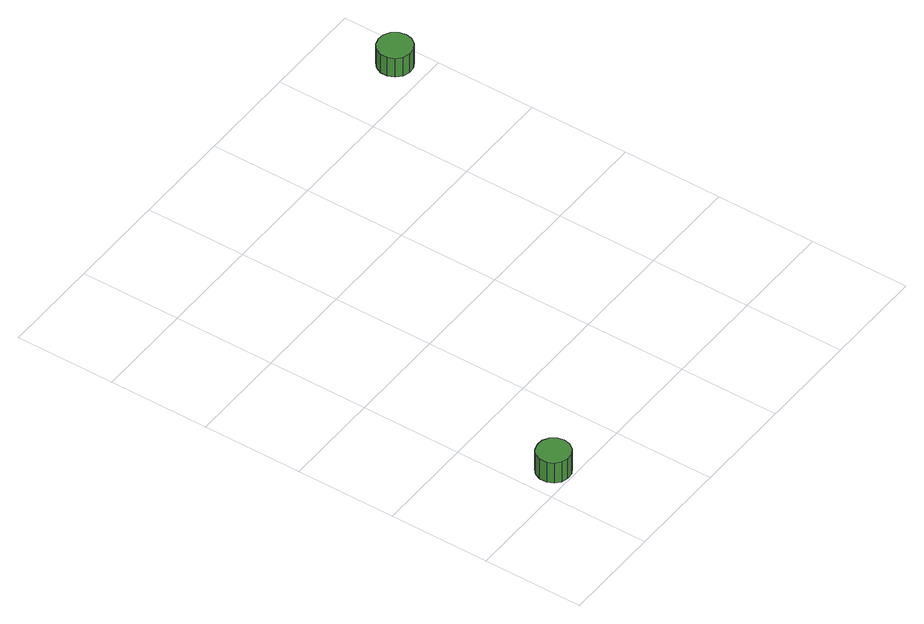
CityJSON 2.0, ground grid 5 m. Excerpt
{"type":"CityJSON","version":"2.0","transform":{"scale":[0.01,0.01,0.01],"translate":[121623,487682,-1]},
"CityObjects":{
"tree1":{"type":"SolitaryVegetationObject","attributes":{"function":"something"},"geometry":[{"type":"MultiSurface","lod":"1","boundaries":[[[0,1,2,3,4,5,6,7,8,9,10,11,12,13,14]],[[15,16,17,18,19,20,21,22,23,24,25,26,27,28,29]],[[0,29,28,1]],[[1,28,27,2]],[[2,27,26,3]],[[3,26,25,4]],[[4,25,24,5]],[[5,24,23,6]],[[6,23,22,7]],[[7,22,21,8]],[[8,21,20,9]],[[9,20,19,10]],[[10,19,18,11]],[[11,18,17,12]],[[12,17,16,13]],[[13,16,15,14]],[[14,15,29,0]]]}]},
"tree2":{"type":"SolitaryVegetationObject","attributes":{"function":"something"},"geometry":[{"type":"MultiSurface","lod":"1","boundaries":[[[30,31,32,33,34,35,36,37,38,39,40,41,42,43,44]],[[45,46,47,48,49,50,51,52,53,54,55,56,57,58,59]],[[30,59,58,31]],[[31,58,57,32]],[[32,57,56,33]],[[33,56,55,34]],[[34,55,54,35]],[[35,54,53,36]],[[36,53,52,37]],[[37,52,51,38]],[[38,51,50,39]],[[39,50,49,40]],[[40,49,48,41]],[[41,48,47,42]],[[42,47,46,43]],[[43,46,45,44]],[[44,45,59,30]]]}]}
},
"vertices":[
[232,90,196],[225,123,196],[205,151,196],[175,168,196],[141,171,196],[108,161,196],[83,138,196],[69,107,196],[69,72,196],[83,41,196],[108,18,196],[141,8,196],[175,11,196],[205,28,196],[225,56,196],[225,56,77],[205,28,77],[175,11,77],[141,8,77],[108,18,77],[83,41,77],[69,72,77],[69,107,77],[83,138,77],[108,161,77],[141,171,77],[175,168,77],[205,151,77],[225,123,77],[232,90,77],
[1965,2147,197],[1958,2182,197],[1937,2211,197],[1906,2229,197],[1871,2232,197],[1837,2221,197],[1810,2198,197],[1796,2165,197],[1796,2130,197],[1810,2097,197],[1837,2073,197],[1871,2062,197],[1906,2066,197],[1937,2084,197],[1958,2113,197],[1958,2113,87],[1937,2084,87],[1906,2066,87],[1871,2062,87],[1837,2073,87],[1810,2097,87],[1796,2130,87],[1796,2165,87],[1810,2198,87],[1837,2221,87],[1871,2232,87],[1906,2229,87],[1937,2211,87],[1958,2182,87],[1965,2147,87]
]}
